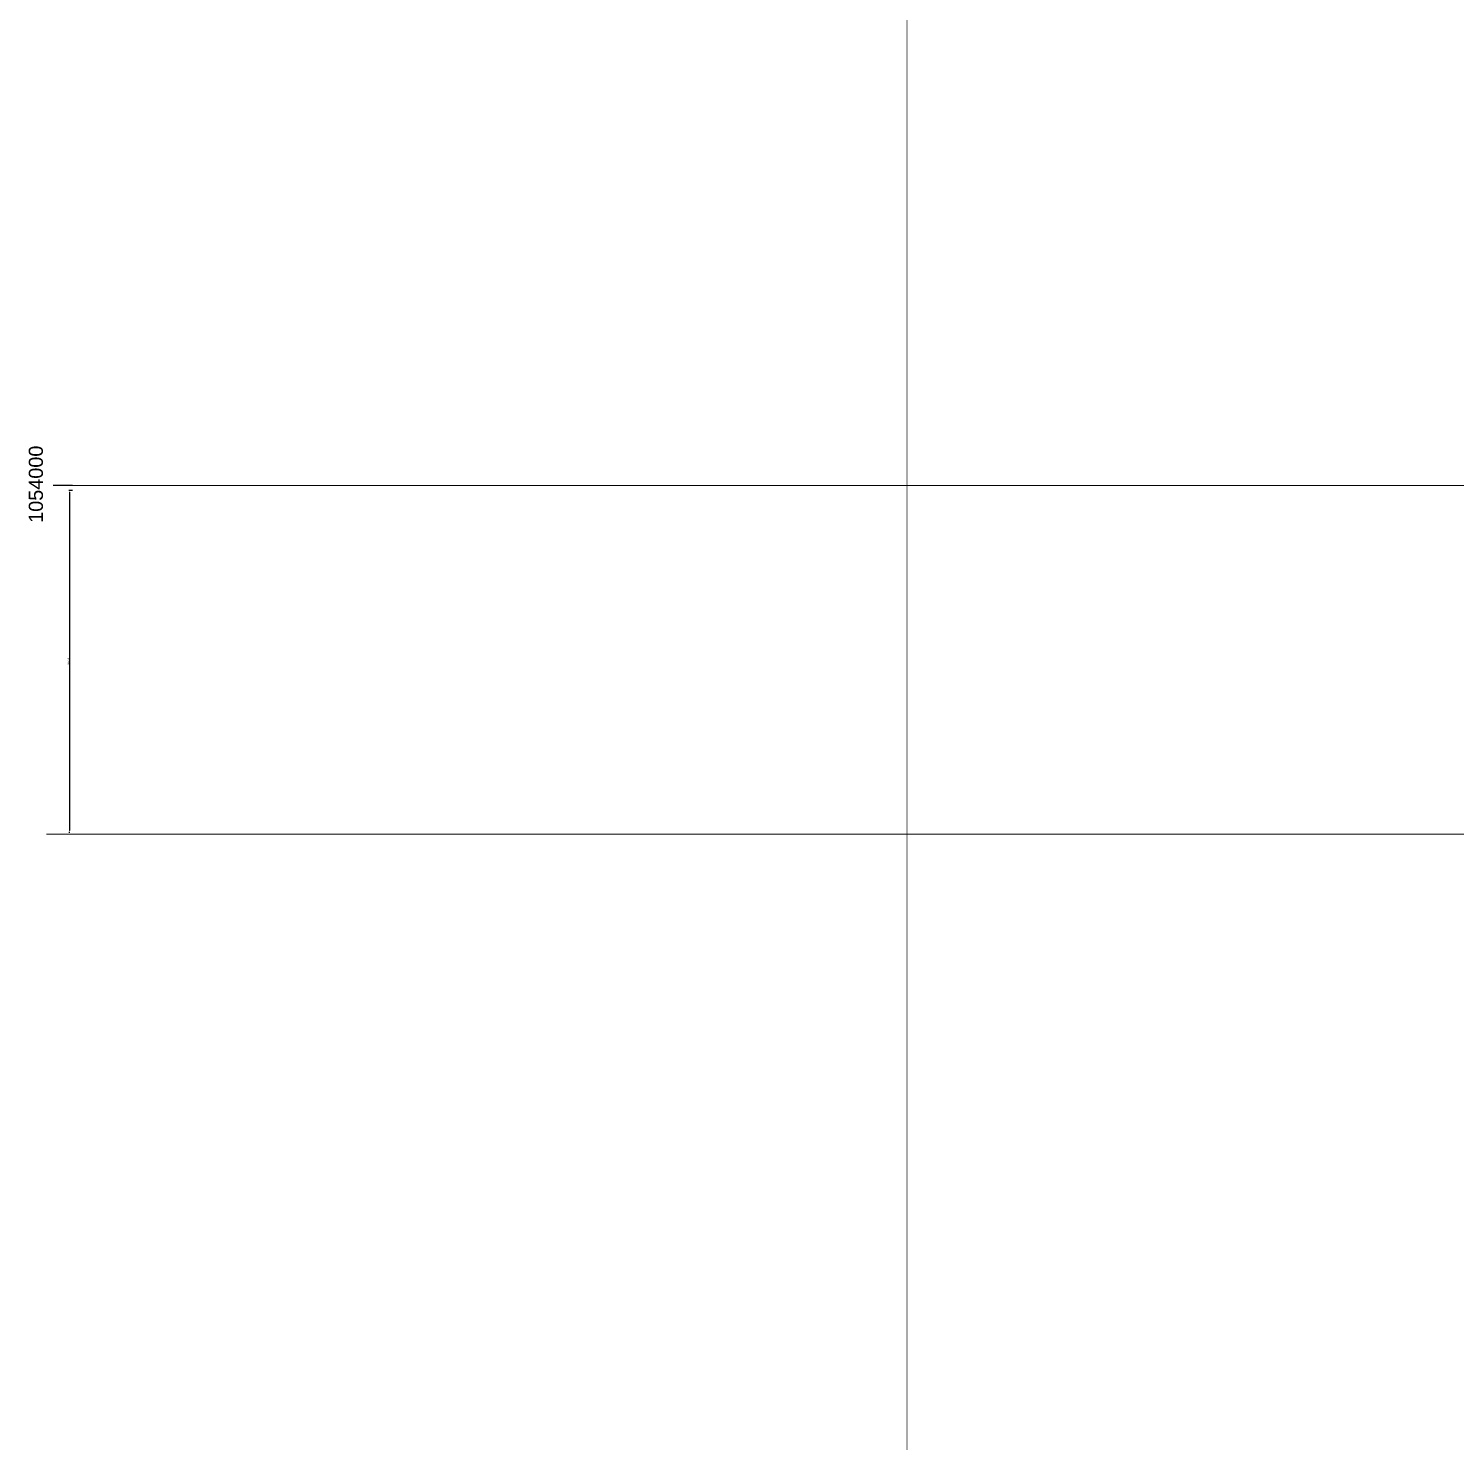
# Model space of a CAD drawing. Header units: millimetres. Extents: x -3588 to 75209, y -3737 to 38254.
# Drawn here: x 20478 to 22570, y 17269 to 19340 of the extents above; entities that cross this region are included whole.
import ezdxf

# ---------------------------------------------------------------- set-up
doc = ezdxf.new("R2010")
doc.units = ezdxf.units.MM
doc.layers.add('P', color=253, linetype='Continuous')
doc.layers.add('T', color=7, linetype='Continuous')
doc.dimstyles.new('ISO-25', dxfattribs={"dimtxt": 2.5, "dimasz": 2.5, "dimexe": 1.25, "dimexo": 0.625, "dimtad": 1, "dimtxsty": 'Standard', "dimcen": 2.5, "dimadec": 0, "dimazin": 0, "dimtfac": 1, "dimtmove": 0, "dimatfit": 3, "dimfxl": 1, "dimarcsym": 0})

# ---------------------------------------------------------------- blocks, each defined once
blk = doc.blocks.new('*D416')
at = {"color": 0, "lineweight": -2, "transparency": 16777216}
for p, q in [((20542.7, 18663.2), (20537.1, 18663.2)), ((20538.4, 18660.7), (20538.4, 18164.4)), ((20538.6, 18161.9), (20537.1, 18161.9))]:
    blk.add_line(p, q, dxfattribs=at)
at = {"color": 0, "transparency": 16777216}
for points in [[(20538, 18660.7), (20538.8, 18660.7), (20538.4, 18663.2)], [(20538, 18164.4), (20538.8, 18164.4), (20538.4, 18161.9)]]:
    blk.add_solid(points, dxfattribs=at)
at = {"layer": 'Defpoints', "color": 0, "transparency": 16777216}
for p in [(20543.3, 18663.2), (20538.4, 18161.9), (20539.3, 18161.9)]:
    blk.add_point(p, dxfattribs=at)
at = {"color": 0, "transparency": 16777216, "insert": (20536.3, 18412.6), "char_height": 2.5, "attachment_point": 5, "rotation": 90}
blk.add_mtext('501,29', dxfattribs=at)

msp = doc.modelspace()

# ---------------------------------------------------------------- linework, layer by layer
at = {"layer": 'P', "const_width": 1.2}
msp.add_lwpolyline([(21766.167, 12020.295), (21766.167, 21346.523)], dxfattribs=at)
at = {"layer": 'P'}
msp.add_lwpolyline([(20542.731, 18670.43), (20514.212, 18670.43)], dxfattribs=at)
at = {"layer": 'P', "color": 254, "const_width": 1.2}
for points in [[(20542.731, 18670.43), (35743.361, 18670.43)], [(20504.468, 18159.154), (35705.098, 18159.154)]]:
    msp.add_lwpolyline(points, dxfattribs=at)

# ---------------------------------------------------------------- texts
at = {"layer": 'T', "insert": (20478.444, 18615.713), "char_height": 20.80483, "attachment_point": 1, "rotation": 90}
msp.add_mtext('{\\fArial|b0|i0|c0|p18;1054000}', dxfattribs=at)

# ---------------------------------------------------------------- dimensions: what is measured, and where the dimension line sits
dim = msp.add_linear_dim(base=(20538.382, 18161.941), p1=(20543.311, 18663.231), p2=(20539.269, 18161.941), angle=90, dimstyle='ISO-25')
dim.commit()
dim.dimension.update_dxf_attribs({"geometry": '*D416', "text_midpoint": (20536.299, 18412.586)})

doc.saveas('drawing.dxf')
